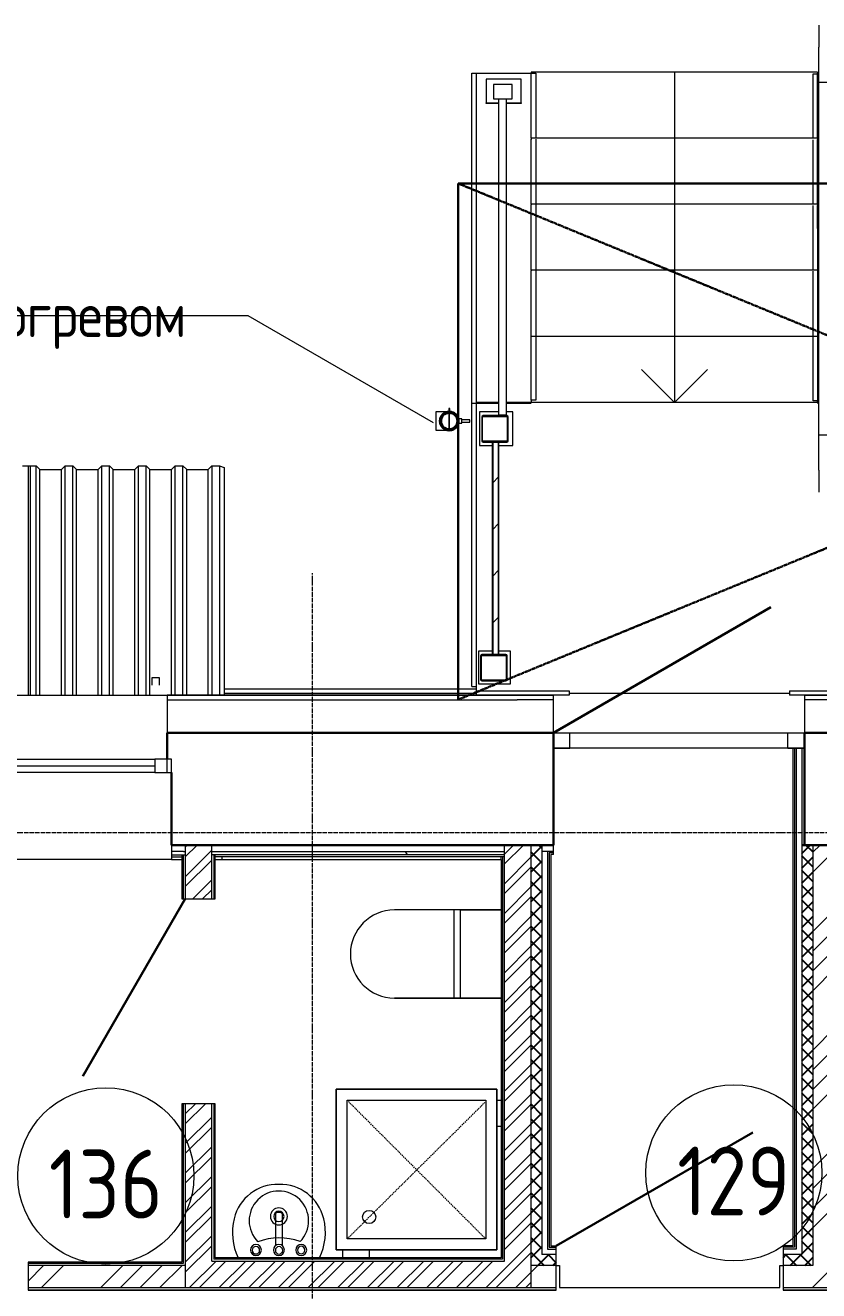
# Model space of a CAD drawing. Header units: millimetres. Extents: x -42533 to 645315, y 3457 to 82611.
# Drawn here: x 74294 to 77898, y 73440 to 79187 of the extents above; entities that cross this region are included whole.
import ezdxf

# ---------------------------------------------------------------- set-up
doc = ezdxf.new("R2010")
doc.units = ezdxf.units.MM
for name, pattern in [('ADSK_Линия сетки', [25, 20, -2.5, 0, -2.5]), ('ADSK_Штриховая_ш3 п1_5', [4.5, 3, -1.5]), ('HIDDEN', [9.525, 6.35, -3.175])]:
    doc.linetypes.add(name, pattern=pattern)
for name, color, linetype, lineweight in [('_ Окна', 7, 'Continuous', 9), ('Аннотация', 7, 'Continuous', 18), ('Двери', 7, 'Continuous', 9), ('Лестницы', 7, 'Continuous', 9), ('Обобщенные модели', 7, 'Continuous', 18), ('Ограждение', 7, 'Continuous', 9), ('Окна', 7, 'Continuous', 9), ('Оси', 253, 'Continuous', 9), ('Перекрытие', 7, 'Continuous', 18), ('Сантехника', 7, 'Continuous', 18), ('Стены внутренние', 7, 'Continuous', 18), ('Стены наружные', 7, 'Continuous', 18), ('Стены несущие', 7, 'Continuous', 30), ('Стены отделка', 7, 'Continuous', 30), ('Стены штриховка', 7, 'Continuous', 9), ('Стрелки вверх', 7, 'Continuous', 18), ('ШТРИХОВКА', 252, 'Continuous', 15)]:
    doc.layers.add(name, color=color, linetype=linetype, lineweight=lineweight)
doc.layers.add('Линии', color=7, linetype='Continuous', lineweight=9, true_color=0x00a600)
doc.layers.add('Тонкая', color=7, linetype='Continuous')
doc.styles.add('GOST Common', font='GOST_Common.ttf', dxfattribs={"width": 0.9, "height": 350})
doc.styles.add('GOST Common_6', font='GOST_Common.ttf', dxfattribs={"width": 0.9, "height": 125})
pattern_1 = [(135, (-31496.663, 188.9), (-33.67596, -33.67596), []), (225, (-31496.663, 188.9), (33.67596, -33.67596), [])]
pattern_2 = [(0, (557.2, 188.9), (406.4, 101.6), [33.528, -271.272, 33.528, -271.272, -1625.6]), (0, (557.2, 188.9), (406.4, 101.6), [-609.6, 33.528, -576.072, 33.528, -271.272, -711.2]), (0, (557.2, 188.9), (406.4, 101.6), [-1524, 33.528, -169.672, 33.528, -474.472]), (120, (709.6, 239.7), (-291.18818, 301.15272), [33.528, -271.272, 33.528, -271.272, -1625.6]), (120, (709.6, 239.7), (-291.18818, 301.15272), [-609.6, 33.528, -576.072, 33.528, -271.272, -711.2]), (120, (709.6, 239.7), (-291.18818, 301.15272), [-1524, 33.528, -169.672, 33.528, -474.472]), (240, (760.4, 442.9), (-115.21182, -402.75272), [33.528, -271.272, 33.528, -271.272, -1625.6]), (240, (760.4, 442.9), (-115.21182, -402.75272), [-609.6, 33.528, -576.072, 33.528, -271.272, -711.2]), (240, (760.4, 442.9), (-115.21182, -402.75272), [-1524, 33.528, -169.672, 33.528, -474.472])]
pattern_3 = [(45, (557.2, 188.9), (-106.06602, 106.06602), [])]

# ---------------------------------------------------------------- blocks, each defined once
blk = doc.blocks.new('1 этаж')
at = {"layer": 'Ограждение'}
h = blk.add_hatch(dxfattribs=at)
h.set_pattern_fill('FP_23', color=8, style=0, pattern_type=2)
h.set_pattern_definition(pattern_3)
h.paths.add_polyline_path([(50251.512, 45007.707), (50290.103, 45007.707), (50290.103, 45011.707), (50181.417, 45011.707), (50181.417, 45007.707), (50251.414, 45007.707)])
h.paths.add_polyline_path([(50175.76, 45013.364), (50179.76, 45013.364), (50179.76, 45122.05), (50175.76, 45122.05), (50175.76, 45062.154)])
h.paths.add_polyline_path([(50181.417, 45007.707), (50179.76, 45012.319), (50175.76, 45013.364), (50177.417, 45009.364), (50179.76, 45008.393)])
h.paths.add_polyline_path([(50295.76, 45013.364), (50295.76, 45122.05), (50291.76, 45122.05), (50291.76, 45013.364), (50293.81, 45013.364)])
h.paths.add_polyline_path([(50290.103, 45007.707), (50294.103, 45009.364), (50295.76, 45013.364), (50291.148, 45011.707)])
h.paths.add_polyline_path([(50181.417, 45127.707), (50181.417, 45123.707), (50290.103, 45123.707), (50290.103, 45127.707), (50254.064, 45127.707)])
h.paths.add_polyline_path([(50175.76, 45122.05), (50180.372, 45123.707), (50181.417, 45127.707), (50177.417, 45126.05)])
h.paths.add_polyline_path([(50295.76, 45122.05), (50293.81, 45126.171), (50290.103, 45127.707), (50291.76, 45123.095), (50294.103, 45122.483)])
h = blk.add_hatch(dxfattribs=at)
h.set_pattern_fill('FP_23', color=8, style=0, pattern_type=2)
h.set_pattern_definition(pattern_3)
h.paths.add_polyline_path([(50252.384, 44042.707), (50252.384, 45007.707), (50225.366, 45007.707), (50225.366, 44042.707)])
h = blk.add_hatch(dxfattribs=at)
h.set_pattern_fill('FP_23', color=8, style=0, pattern_type=2)
h.set_pattern_definition(pattern_3)
h.paths.add_polyline_path([(50290.76, 43928.364), (50290.76, 44037.05), (50286.76, 44037.05), (50286.76, 43928.364)])
h.paths.add_polyline_path([(50285.103, 43922.707), (50289.103, 43924.364), (50290.76, 43928.364), (50286.148, 43926.707)])
h.paths.add_polyline_path([(50285.103, 43922.707), (50285.103, 43926.707), (50176.417, 43926.707), (50176.417, 43922.707)])
h.paths.add_polyline_path([(50170.76, 43928.364), (50174.76, 43928.364), (50174.76, 44037.05), (50170.76, 44037.05), (50170.76, 43983.512)])
h.paths.add_polyline_path([(50176.417, 43922.707), (50174.76, 43927.319), (50170.76, 43928.364), (50172.417, 43924.364), (50174.76, 43923.393)])
h.paths.add_polyline_path([(50285.103, 44042.707), (50176.417, 44042.707), (50176.417, 44038.707), (50285.103, 44038.707)])
h.paths.add_polyline_path([(50290.76, 44037.05), (50289.103, 44041.05), (50285.103, 44042.707), (50286.76, 44038.095)])
h.paths.add_polyline_path([(50170.76, 44037.05), (50175.372, 44038.707), (50176.417, 44042.707), (50172.417, 44041.05)])
at = {"layer": 'Стены внутренние', "lineweight": 9}
h = blk.add_hatch(dxfattribs=at)
h.set_pattern_fill('FP_12', color=8, style=0, pattern_type=2)
h.set_pattern_definition(pattern_2)
h.paths.add_polyline_path([(48768.187, 43132.707), (48821.386, 43132.707), (48820.336, 43147.707), (48767.187, 43147.707), (48767.187, 43132.707)])
h.paths.add_polyline_path([(46579.055, 43132.707), (47277.187, 43132.707), (47277.187, 43147.707), (46579.055, 43147.707)])
h = blk.add_hatch(dxfattribs=at)
h.set_pattern_fill('FP_12', color=8, style=0, pattern_type=2)
h.set_pattern_definition(pattern_2)
h.paths.add_polyline_path([(50229.549, 43132.707), (50270.336, 43132.707), (50270.336, 43147.707), (48988.336, 43147.707), (48988.336, 43132.707), (50175.096, 43132.707)])
at = {"layer": 'Стены штриховка'}
h = blk.add_hatch(dxfattribs=at)
h.set_pattern_fill('ANSI34', color=8, scale=20)
h.set_pattern_definition([(45, (-31496.66, 188.9), (-269.4077, 269.4077), []), (45, (-31406.86, 188.9), (-269.4077, 269.4077), []), (45, (-31317.06, 188.9), (-269.4077, 269.4077), []), (45, (-31227.26, 188.9), (-269.4077, 269.4077), [])])
h.paths.add_polyline_path([(50514.336, 41167.707), (50514.336, 41267.707), (50399.336, 41267.707), (50399.336, 41167.707)])
h.paths.add_polyline_path([(46579.055, 41267.707), (46579.055, 41167.707), (47185.157, 41167.707), (47185.157, 41267.707)])
h.paths.add_polyline_path([(48829.336, 41167.707), (48829.336, 41267.707), (48115.157, 41267.707), (48115.157, 41167.707)])
h.paths.add_polyline_path([(51855.157, 41167.707), (51855.157, 41267.707), (51779.336, 41267.707), (51779.336, 43177.707), (51679.336, 43177.707), (51679.336, 41267.707), (51544.336, 41267.707), (51544.336, 41167.707)])
h = blk.add_hatch(dxfattribs=at)
h.set_pattern_fill('ANSI32', color=8, scale=10)
h.set_pattern_definition([(45, (-31496.66, 188.9), (-67.35192, 67.35192), []), (45, (-31451.76, 188.9), (-67.35192, 67.35192), [])])
h.paths.add_polyline_path([(48949.336, 42002.707), (48829.336, 42002.707), (48829.336, 41167.707), (50399.336, 41167.707), (50399.336, 43177.707), (50279.336, 43177.707), (50279.336, 41287.707), (48949.336, 41287.707)])
h.paths.add_polyline_path([(48949.336, 43177.707), (48829.336, 43177.707), (48829.336, 42932.707), (48949.336, 42932.707)], flags=17)
at = {"layer": 'Тонкая', "transparency": 33554687}
h = blk.add_hatch(dxfattribs=at)
h.set_pattern_fill('ANSI37', color=8, scale=15, angle=90)
h.set_pattern_definition(pattern_1)
h.paths.add_polyline_path([(50399.336, 43177.707), (50449.336, 43177.707), (50449.336, 41317.707), (50514.336, 41317.707), (50514.336, 41267.707), (50399.336, 41267.707)])
h = blk.add_hatch(dxfattribs=at)
h.set_pattern_fill('ANSI37', color=8, scale=15, angle=90)
h.set_pattern_definition(pattern_1)
h.paths.add_polyline_path([(51679.336, 43177.707), (51629.336, 43177.707), (51629.336, 41317.707), (51544.336, 41317.707), (51544.336, 41267.707), (51679.336, 41267.707)])
at = {"layer": '_ Окна', "color": 8, "lineweight": 18}
for p, q in [((48691.187, 43567.707), (48691.187, 43507.707)), ((48767.187, 43567.707), (48691.187, 43567.707)), ((48767.187, 43507.707), (48767.187, 43567.707)), ((48691.187, 43507.707), (48767.187, 43507.707))]:
    blk.add_line(p, q, dxfattribs=at)
at = {"layer": '_ Окна', "color": 8}
for p, q in [((48747.187, 43507.707), (48747.187, 43567.707)), ((48060.187, 43537.707), (48691.187, 43537.707))]:
    blk.add_line(p, q, dxfattribs=at)
at = {"layer": 'Аннотация', "color": 8, "lineweight": 9}
for p, q in [((49115.404, 45580.96), (47992.521, 45580.96)), ((49956.237, 45094.726), (49115.404, 45580.96))]:
    blk.add_line(p, q, dxfattribs=at)
at = {"layer": 'Двери', "color": 8, "lineweight": 30}
for p, q in [((50501.187, 43687.707), (51488.456, 44257.707)), ((48829.336, 42932.707), (48364.336, 42127.303)), ((50514.336, 41357.707), (51406.342, 41872.707))]:
    blk.add_line(p, q, dxfattribs=at)
at = {"layer": 'Двери', "color": 8}
for p, q in [((50576.187, 43617.707), (50576.187, 43687.707)), ((51566.187, 43617.707), (51566.187, 43687.707)), ((50501.187, 43617.707), (50576.187, 43617.707)), ((51566.187, 43617.707), (51641.187, 43617.707))]:
    blk.add_line(p, q, dxfattribs=at)
at = {"layer": 'Лестницы', "color": 8}
for p, q in [((51700.76, 46687.707), (50400.76, 46687.707)), ((50400.76, 46687.707), (50400.76, 46682.425)), ((51700.76, 46687.707), (50400.76, 46687.707)), ((51700.76, 46687.707), (51700.76, 46682.425)), ((50400.76, 46387.707), (50400.76, 46382.425)), ((51700.76, 46387.707), (50400.76, 46387.707)), ((51700.76, 46387.707), (50400.76, 46387.707)), ((51700.76, 46387.707), (51700.76, 46382.425)), ((50400.76, 46087.707), (50400.76, 46084.552)), ((51700.76, 46087.707), (50400.76, 46087.707)), ((51700.76, 46087.707), (50400.76, 46087.707)), ((51700.76, 46087.707), (51700.76, 46082.425)), ((50400.76, 45787.707), (50400.76, 45785.616)), ((51700.76, 45787.707), (50400.76, 45787.707)), ((51700.76, 45787.707), (50400.76, 45787.707)), ((51700.76, 45787.707), (51700.76, 45782.425)), ((51700.76, 45487.707), (50400.76, 45487.707)), ((51700.76, 45487.707), (50400.76, 45487.707)), ((51700.76, 45487.707), (51700.76, 45484.179)), ((51700.76, 45187.707), (50400.76, 45187.707))]:
    blk.add_line(p, q, dxfattribs=at)
at = {"layer": 'Линии', "color": 8, "linetype": 'ADSK_Штриховая_ш3 п1_5', "lineweight": 30}
for p, q in [((50068.181, 46182.425), (50068.181, 43837.707)), ((55768.181, 46182.425), (50068.181, 46182.425)), ((55768.181, 46182.425), (50068.181, 43837.707)), ((50068.181, 46182.425), (55768.181, 43837.707))]:
    blk.add_line(p, q, dxfattribs=at)
at = {"layer": 'Линии', "color": 8}
for centre in [(48468.416, 41674.898), (51320.533, 41688.677)]:
    blk.add_circle(centre, 400, dxfattribs=at)
at = {"layer": 'Обобщенные модели', "color": 8}
for p, q in [((50014.447, 45144.307), (49967.181, 45144.307)), ((50030.68, 45160.067), (50026.063, 45160.067)), ((50026.063, 45160.067), (50026.063, 45146.455)), ((50028.181, 45064.407), (50028.181, 45142.007)), ((50028.181, 45142.007), (50028.181, 45064.407)), ((50030.68, 45146.433), (50030.68, 45160.067)), ((50084.981, 45113.201), (50070.311, 45113.201)), ((50084.981, 45093.213), (50084.981, 45113.201)), ((49967.181, 45062.107), (50014.447, 45062.107)), ((50070.406, 45093.213), (50084.981, 45093.213)), ((50121.481, 45108.207), (50084.981, 45108.207)), ((50084.981, 45098.207), (50121.481, 45098.207)), ((50121.481, 45098.207), (50121.481, 45108.207)), ((48090.3, 44899.045), (48125.3, 44899.045)), ((48116.8, 44899.045), (48151.8, 44899.045)), ((48116.8, 43857.707), (48116.8, 44899.045)), ((48125.3, 44899.045), (48125.3, 43857.707)), ((48151.8, 44899.045), (48168.8, 44882.457)), ((48151.8, 43857.707), (48151.8, 44899.045)), ((48168.8, 44882.457), (48266.5, 44882.457)), ((48168.8, 43857.707), (48168.8, 44882.457)), ((48266.5, 44882.457), (48283.5, 44899.045)), ((48266.5, 43857.707), (48266.5, 44882.457)), ((48283.5, 44899.045), (48318.5, 44899.045)), ((48283.5, 43857.707), (48283.5, 44899.045)), ((48318.5, 44899.045), (48335.5, 44882.457)), ((48318.5, 43857.707), (48318.5, 44899.045)), ((48335.5, 44882.457), (48433.2, 44882.457)), ((48335.5, 43857.707), (48335.5, 44882.457)), ((48433.2, 44882.457), (48450.2, 44899.045)), ((48433.2, 43857.707), (48433.2, 44882.457)), ((48450.2, 44899.045), (48485.2, 44899.045)), ((48450.2, 43857.707), (48450.2, 44899.045)), ((48485.2, 44899.045), (48502.2, 44882.457)), ((48485.2, 43857.707), (48485.2, 44899.045)), ((48502.2, 44882.457), (48599.9, 44882.457)), ((48502.2, 43857.707), (48502.2, 44882.457)), ((48599.9, 44882.457), (48616.9, 44899.045)), ((48599.9, 43857.707), (48599.9, 44882.457)), ((48616.9, 44899.045), (48651.9, 44899.045)), ((48616.9, 43857.707), (48616.9, 44899.045)), ((48651.9, 44899.045), (48668.9, 44882.457)), ((48651.9, 43857.707), (48651.9, 44899.045)), ((48668.9, 44882.457), (48766.6, 44882.457)), ((48668.9, 43857.707), (48668.9, 44882.457)), ((48766.6, 44882.457), (48783.6, 44899.045)), ((48766.6, 43857.707), (48766.6, 44882.457)), ((48783.6, 44899.045), (48818.6, 44899.045)), ((48783.6, 43857.707), (48783.6, 44899.045)), ((48818.6, 44899.045), (48835.6, 44882.457)), ((48818.6, 43857.707), (48818.6, 44899.045)), ((48835.6, 44882.457), (48933.3, 44882.457)), ((48835.6, 43857.707), (48835.6, 44882.457)), ((48933.3, 44882.457), (48950.3, 44899.045)), ((48933.3, 43857.707), (48933.3, 44882.457)), ((48950.3, 44899.045), (48985.3, 44899.045)), ((48950.3, 44899.045), (48950.3, 43857.707)), ((48985.3, 44899.045), (49005.3, 44892.205)), ((48985.3, 44899.045), (48985.3, 43857.707)), ((49005.3, 44892.205), (49005.3, 43857.707))]:
    blk.add_line(p, q, dxfattribs=at)
at = {"layer": 'Обобщенные модели', "color": 8, "flags": 128}
blk.add_lwpolyline([(49967.181, 45144.307), (49967.181, 45143.113), (49967.181, 45139.599), (49967.181, 45133.971), (49967.181, 45126.554), (49967.181, 45117.781), (49967.181, 45108.161), (49967.181, 45098.253), (49967.181, 45088.633), (49967.181, 45079.86), (49967.181, 45072.443), (49967.181, 45066.815), (49967.181, 45063.301), (49967.181, 45062.107)], dxfattribs=at)
at = {"layer": 'Обобщенные модели', "color": 8}
for centre, radius, start, end in [((50028.181, 45103.207), 43.6, 92.7801063, 180), ((50028.321, 45103.249), 43.265, 92.991978, 346.5870624), ((50028.181, 45103.207), 41, 151.0371124, 178.9628876), ((50028.181, 45103.207), 41, 121.0371124, 148.9628876), ((50028.181, 45103.207), 41, 91.0371124, 118.9628876), ((50028.181, 45103.207), 41, 61.0371124, 87.5498908), ((50028.18, 45103.205), 43.3, 13.3472318, 86.6898566), ((50028.181, 45103.207), 43.6, 13.2839733, 86.6772569), ((50028.181, 45103.207), 41, 31.0371124, 58.9628876), ((50028.181, 45103.207), 41, 1.0371124, 28.9628876), ((50028.181, 45103.207), 43.6, 180, 346.7160267), ((50028.181, 45103.207), 41, 181.0371124, 208.9628876), ((50028.181, 45103.207), 41, 211.0371124, 238.9628876), ((50028.181, 45103.207), 41, 241.0371124, 268.9628876), ((50028.181, 45103.207), 41, 272.4501092, 298.9628876), ((50028.181, 45103.207), 41, 301.0371124, 328.9628876), ((50028.181, 45103.207), 41, 331.0371124, 358.9628876)]:
    blk.add_arc(centre, radius, start, end, dxfattribs=at)
at = {"layer": 'Обобщенные модели', "color": 8, "lineweight": 40}
for radius, start, end in [(41.1, 90, 270), (38.8, 90, 270), (41.1, 270, 90), (38.8, 270, 90)]:
    blk.add_arc((50028.181, 45103.207), radius, start, end, dxfattribs=at)
at = {"layer": 'Ограждение', "color": 8}
for p, q in [((51706.064, 46900.462), (51706.064, 46800.462)), ((51706.064, 46640.462), (51706.064, 46800.462)), ((50355.456, 46655.519), (50196.064, 46655.519)), ((50196.064, 46655.519), (50196.064, 46548.598)), ((50313.95, 46631.662), (50228.831, 46631.662)), ((50228.831, 46631.662), (50228.831, 46566.246)), ((50313.95, 46566.246), (50313.95, 46631.662)), ((50355.456, 46548.598), (50355.456, 46655.519)), ((51706.064, 45040.168), (51706.064, 46640.462)), ((51756.064, 46640.462), (51706.064, 46640.462)), ((50196.064, 46548.598), (50254.064, 46548.598)), ((50196.064, 46545.874), (50196.064, 46548.598)), ((50228.831, 46566.246), (50313.95, 46566.246)), ((50254.064, 45130.193), (50254.064, 46566.246)), ((50286.064, 46566.246), (50286.064, 45130.193)), ((50286.064, 46548.598), (50355.456, 46548.598)), ((50355.456, 46548.598), (50355.456, 46545.874)), ((50254.064, 46545.874), (50196.064, 46545.874)), ((50355.456, 46545.874), (50286.064, 46545.874)), ((50254.064, 45145.546), (50165.76, 45145.546)), ((50165.76, 45145.546), (50165.76, 44992.083)), ((50316.463, 45145.546), (50286.064, 45145.546)), ((50316.463, 44992.083), (50316.463, 45145.546)), ((50223.914, 44042.707), (50223.914, 45007.707)), ((50253.914, 44042.707), (50253.914, 45007.707)), ((51706.064, 44880.168), (51706.064, 45040.168)), ((51706.064, 45040.168), (51756.064, 45040.168)), ((50165.76, 44992.083), (50224.027, 44992.083)), ((50253.813, 44992.083), (50316.463, 44992.083)), ((51706.064, 44880.168), (51706.064, 44780.168)), ((50224.023, 44057.707), (50160.76, 44057.707)), ((50160.76, 44057.707), (50160.76, 43909.794)), ((50306.352, 44057.707), (50253.809, 44057.707)), ((50306.352, 43909.794), (50306.352, 44057.707)), ((48712.008, 43937.707), (48677.598, 43937.707)), ((48677.598, 43937.707), (48677.598, 43904.333)), ((48712.008, 43904.333), (48712.008, 43937.707)), ((50160.76, 43909.794), (50306.352, 43909.794))]:
    blk.add_line(p, q, dxfattribs=at)
at = {"layer": 'Ограждение', "color": 8, "lineweight": 18}
for p, q in [((50175.76, 45122.05), (50175.76, 45013.364)), ((50179.76, 45013.364), (50179.76, 45122.05)), ((50290.103, 45127.707), (50181.417, 45127.707)), ((50181.417, 45123.707), (50290.103, 45123.707)), ((50254.064, 45130.193), (50254.064, 45127.707)), ((50286.064, 45130.193), (50254.064, 45130.193)), ((50254.064, 45127.707), (50286.064, 45127.707)), ((50286.064, 45127.707), (50286.064, 45130.193)), ((50291.76, 45122.05), (50291.76, 45013.364)), ((50295.76, 45013.364), (50295.76, 45122.05)), ((50290.103, 45011.707), (50181.417, 45011.707)), ((50181.417, 45007.707), (50290.103, 45007.707)), ((50252.384, 45007.707), (50225.366, 45007.707)), ((50225.366, 45007.707), (50225.366, 44042.707)), ((50252.384, 44042.707), (50252.384, 45007.707)), ((50170.76, 44037.05), (50170.76, 43928.364)), ((50174.76, 43928.364), (50174.76, 44037.05)), ((50285.103, 44042.707), (50176.417, 44042.707)), ((50176.417, 44038.707), (50285.103, 44038.707)), ((50225.366, 44042.707), (50252.384, 44042.707)), ((50286.76, 44037.05), (50286.76, 43928.364)), ((50290.76, 43928.364), (50290.76, 44037.05)), ((50285.103, 43926.707), (50176.417, 43926.707)), ((50176.417, 43922.707), (50285.103, 43922.707))]:
    blk.add_line(p, q, dxfattribs=at)
for centre, radius, start, end in [((50181.417, 45122.05), 5.657, 90, 180), ((50181.417, 45122.05), 1.657, 90, 180), ((50290.103, 45122.05), 5.657, 0, 90), ((50290.103, 45122.05), 1.657, 0, 90), ((50181.417, 45013.364), 5.657, 180, 270), ((50181.417, 45013.364), 1.657, 180, 270), ((50290.103, 45013.364), 5.657, 270, 0), ((50290.103, 45013.364), 1.657, 270, 0), ((50176.417, 44037.05), 5.657, 90, 180), ((50176.417, 44037.05), 1.657, 90, 180), ((50285.103, 44037.05), 5.657, 0, 90), ((50285.103, 44037.05), 1.657, 0, 90), ((50176.417, 43928.364), 5.657, 180, 270), ((50176.417, 43928.364), 1.657, 180, 270), ((50285.103, 43928.364), 5.657, 270, 0), ((50285.103, 43928.364), 1.657, 270, 0)]:
    blk.add_arc(centre, radius, start, end, dxfattribs=at)
at = {"layer": 'Окна', "color": 8}
for p, q in [((48060.187, 43567.707), (48691.187, 43567.707)), ((48767.187, 43567.707), (48691.187, 43567.707)), ((48767.187, 43507.707), (48767.187, 43567.707)), ((48691.187, 43507.707), (48060.187, 43507.707)), ((48691.187, 43507.707), (48767.187, 43507.707))]:
    blk.add_line(p, q, dxfattribs=at)
at = {"layer": 'Оси', "color": 8, "linetype": 'ADSK_Линия сетки'}
for p, q in [((49406.766, -4162.595), (49406.766, 44411.9)), ((-9557.528, 43233.902), (56672.201, 43233.902))]:
    blk.add_line(p, q, dxfattribs=at)
at = {"layer": 'Перекрытие', "color": 8}
for p, q in [((50254.064, 45187.707), (50150.76, 45187.707)), ((50150.76, 45187.707), (50150.76, 43887.707)), ((51706.064, 45187.707), (50286.064, 45187.707)), ((50501.187, 43687.707), (51641.187, 43687.707)), ((51641.187, 43617.707), (50501.187, 43617.707)), ((50514.336, 41267.707), (50529.336, 41267.707)), ((50529.336, 41267.707), (50529.336, 41167.707)), ((51529.336, 41167.707), (51529.336, 41267.707)), ((51529.336, 41267.707), (51544.336, 41267.707)), ((50529.336, 41167.707), (51529.336, 41167.707))]:
    blk.add_line(p, q, dxfattribs=at)
at = {"layer": 'Сантехника', "color": 8}
for p, q in [((50263.436, 42882.707), (49779.336, 42882.707)), ((50079.336, 42882.707), (49779.336, 42882.707)), ((50049.336, 42882.707), (50049.336, 42482.707)), ((50079.336, 42482.707), (50079.336, 42882.707)), ((50079.336, 42882.707), (50263.436, 42882.707)), ((49779.336, 42482.707), (50263.436, 42482.707)), ((50079.336, 42482.707), (49779.336, 42482.707)), ((50263.436, 42482.707), (50079.336, 42482.707)), ((50244.336, 42068.607), (49514.336, 42068.607)), ((49514.336, 42068.607), (49514.336, 41338.607)), ((49514.336, 42068.607), (50244.336, 42068.607)), ((49514.336, 41338.607), (49514.336, 42068.607)), ((50244.336, 41338.607), (50244.336, 42068.607)), ((50244.336, 42068.607), (50244.336, 41338.607)), ((49564.336, 42018.607), (50194.336, 42018.607)), ((49564.336, 41388.607), (49564.336, 42018.607)), ((50194.336, 42018.607), (50194.336, 41388.607)), ((49239.336, 41502.598), (49239.336, 41358.395)), ((49269.336, 41502.598), (49269.336, 41358.395)), ((50194.336, 41388.607), (49564.336, 41388.607)), ((49514.336, 41338.607), (50244.336, 41338.607)), ((50244.336, 41338.607), (49514.336, 41338.607))]:
    blk.add_line(p, q, dxfattribs=at)
at = {"layer": 'Сантехника', "color": 8, "linetype": 'HIDDEN', "lineweight": 9}
for p, q in [((50194.336, 41388.607), (49564.336, 42018.607)), ((49564.336, 41388.607), (50188.991, 42007.862))]:
    blk.add_line(p, q, dxfattribs=at)
at = {"layer": 'Сантехника', "color": 8}
blk.add_circle((49664.336, 41488.607), 30, dxfattribs=at)
for centre, radius, start, end in [((49779.336, 42682.707), 200, 90, 270), ((49779.336, 42682.707), 200, 90, 270), ((49248.455, 41432.831), 203.526, 88.3442198, 166.3649452), ((49248.455, 41432.831), 203.526, 88.3442198, 166.3649452), ((49254.336, 41471.275), 135, 315.4629123, 225.0556058), ((49260.217, 41432.831), 203.526, 13.6350548, 91.6557802), ((49260.217, 41432.831), 203.526, 13.6350548, 91.6557802), ((49254.336, 41491.275), 38.576, 0, 180), ((49254.336, 41491.275), 38.576, 180, 0), ((49254.336, 41491.275), 23.492, 0, 180), ((49254.336, 41491.275), 23.492, 180, 0), ((49307.66, 41418.469), 264.447, 166.3649452, 205.8518204), ((49307.66, 41418.469), 264.447, 166.3649452, 205.898492), ((49201.012, 41418.469), 264.447, 334.101508, 13.6350548), ((49201.012, 41418.469), 264.447, 334.1481796, 13.6350548), ((49255.892, 41127.384), 266.583, 69.1986398, 111.3198783), ((49150.021, 41338.395), 25, 0, 180), ((49150.021, 41338.395), 25, 180, 0), ((49150.021, 41337.378), 17.002, 0, 180), ((49150.021, 41337.378), 17.002, 180, 0), ((49254.336, 41338.395), 25, 0, 180), ((49254.336, 41338.395), 25, 180, 0), ((49255.1, 41336.951), 16.806, 90, 270), ((49255.1, 41336.951), 16.806, 270, 90), ((49355.601, 41338.395), 25, 0, 180), ((49355.601, 41338.395), 25, 180, 0), ((49355.601, 41338.395), 17.003, 0, 180), ((49355.601, 41338.395), 17.003, 180, 0)]:
    blk.add_arc(centre, radius, start, end, dxfattribs=at)
blk.add_ellipse((49254.336, 41502.598), major_axis=(15, 0), ratio=0.42852507, start_param=0, end_param=3.14159265, dxfattribs=at)
at = {"layer": 'Стены внутренние', "color": 8}
for p, q in [((50150.76, 46682.425), (50400.76, 46682.425)), ((51700.76, 46387.707), (51700.76, 46682.425)), ((51700.76, 46682.425), (51706.064, 46682.425)), ((51700.76, 46087.707), (51700.76, 46382.425)), ((51700.76, 45977.198), (51700.76, 46082.425)), ((50254.064, 45182.425), (50150.76, 45182.425)), ((50400.76, 45182.425), (50286.064, 45182.425)), ((50400.76, 45197.707), (50400.76, 45187.707)), ((51700.76, 45187.707), (51700.76, 45195.207)), ((51706.064, 45182.425), (51700.76, 45182.425)), ((48767.187, 43112.707), (47277.187, 43112.707)), ((50244.336, 42019.507), (50263.436, 42019.507)), ((50263.436, 41899.507), (50244.336, 41899.507)), ((49544.336, 41303.607), (49544.336, 41338.607)), ((49664.336, 41338.607), (49664.336, 41303.607))]:
    blk.add_line(p, q, dxfattribs=at)
at = {"layer": 'Стены наружные', "color": 8}
for p, q in [((50130.76, 43897.707), (50130.76, 46682.425)), ((50130.76, 46682.425), (50150.76, 46682.425)), ((50150.76, 46682.425), (50150.76, 45187.707)), ((50400.76, 46387.707), (50400.76, 46682.425)), ((50400.76, 46682.425), (50420.76, 46682.425)), ((50420.76, 46682.425), (50420.76, 46387.707)), ((51680.76, 46387.707), (51680.76, 46679.925)), ((51680.76, 46679.925), (51700.76, 46679.925)), ((50400.76, 46087.707), (50400.76, 46383.489)), ((50420.76, 46383.489), (50420.76, 46087.707)), ((51680.76, 46087.707), (51680.76, 46380.989)), ((50400.76, 45787.707), (50400.76, 46084.552)), ((50420.76, 46084.552), (50420.76, 45787.707)), ((51680.76, 45787.707), (51680.76, 46082.052)), ((51700.76, 45977.198), (51700.76, 45787.707)), ((50400.76, 45487.707), (50400.76, 45785.616)), ((50420.76, 45785.616), (50420.76, 45487.707)), ((51680.76, 45487.707), (51680.76, 45783.116)), ((51700.76, 45783.116), (51700.76, 45487.707)), ((50400.76, 45197.707), (50400.76, 45486.679)), ((50420.76, 45486.679), (50420.76, 45197.707)), ((51680.76, 45195.207), (51680.76, 45484.179)), ((51700.76, 45484.179), (51700.76, 45195.207)), ((50150.76, 45182.425), (50130.76, 45182.425)), ((50420.76, 45197.707), (50400.76, 45197.707)), ((51700.76, 45195.207), (51680.76, 45195.207)), ((47297.187, 43858.707), (48747.187, 43858.707)), ((47297.187, 43857.707), (48747.187, 43857.707)), ((48747.187, 43857.707), (48747.187, 43858.707)), ((49005.3, 43887.707), (50150.76, 43887.707)), ((49005.3, 43867.707), (50150.76, 43867.707)), ((50130.76, 43897.707), (50150.76, 43897.707)), ((50150.76, 43887.707), (50150.76, 43858.707)), ((50150.76, 43877.707), (50573.187, 43877.707)), ((50573.187, 43857.707), (50501.187, 43857.707)), ((50573.187, 43877.707), (50573.187, 43857.707)), ((50573.187, 43867.707), (51573.187, 43867.707)), ((51573.187, 43877.707), (53392.201, 43877.707)), ((51573.187, 43877.707), (51573.187, 43857.707)), ((51641.187, 43857.707), (51573.187, 43857.707))]:
    blk.add_line(p, q, dxfattribs=at)
at = {"layer": 'Стены несущие', "color": 8}
for p, q in [((48747.187, 43687.707), (48747.187, 43567.707)), ((48747.187, 43687.707), (50501.187, 43687.707)), ((50501.187, 43177.707), (50501.187, 43687.707)), ((51641.187, 43687.707), (53369.201, 43687.707)), ((51641.187, 43687.707), (51641.187, 43177.707)), ((48767.187, 43507.707), (48767.187, 43177.707)), ((48767.187, 43177.707), (50501.187, 43177.707)), ((53369.201, 43177.707), (51629.336, 43177.707))]:
    blk.add_line(p, q, dxfattribs=at)
at = {"layer": 'Стены отделка', "color": 8, "lineweight": 9}
for p, q in [((50573.187, 43858.707), (48747.187, 43858.707)), ((48747.187, 43857.707), (48747.187, 43687.707)), ((48747.187, 43857.707), (50501.187, 43857.707)), ((50501.187, 43687.707), (50501.187, 43857.707)), ((53392.201, 43858.707), (51573.187, 43858.707)), ((51641.187, 43857.707), (51641.187, 43687.707)), ((51641.187, 43857.707), (53369.201, 43857.707)), ((50501.187, 43837.707), (50336.971, 43837.707)), ((51756.971, 43837.707), (51641.187, 43837.707)), ((51641.187, 43687.707), (51641.187, 43687.707)), ((48767.187, 43177.707), (48767.187, 43112.707)), ((50279.336, 41287.707), (50279.336, 43177.707)), ((50399.336, 43177.707), (50399.336, 41167.707)), ((50449.336, 43177.707), (50449.336, 41317.707)), ((50501.187, 43134.707), (50501.187, 43177.707)), ((48768.187, 43147.707), (48767.187, 43147.707)), ((48767.187, 43112.707), (48813.436, 43112.707)), ((48813.436, 43132.707), (48813.436, 42932.707)), ((48821.386, 43147.707), (48829.336, 43147.707)), ((48949.336, 43147.707), (50279.336, 43147.707)), ((48965.236, 42932.707), (48965.236, 43132.707)), ((48965.236, 43112.707), (50263.436, 43112.707)), ((50263.436, 43112.707), (50263.436, 41303.607)), ((48813.436, 42932.707), (48965.236, 42932.707)), ((48965.236, 42002.707), (48813.436, 42002.707)), ((48813.436, 42002.707), (48813.436, 41283.607)), ((48965.236, 41303.607), (48965.236, 42002.707)), ((50514.336, 41155.707), (50514.336, 41357.707)), ((51544.336, 41357.707), (51544.336, 41155.707)), ((48115.157, 41283.607), (48115.157, 41155.707)), ((48813.436, 41283.607), (48115.157, 41283.607)), ((48949.336, 41287.707), (50279.336, 41287.707)), ((50263.436, 41303.607), (48965.236, 41303.607)), ((48115.157, 41155.707), (50514.336, 41155.707)), ((51544.336, 41155.707), (51855.157, 41155.707))]:
    blk.add_line(p, q, dxfattribs=at)
for points in [[(50474.336, 43147.707), (50474.336, 41342.707), (50514.336, 41342.707)], [(50482.336, 43141.707), (50482.336, 41350.707), (50514.336, 41350.707)], [(50489.336, 43134.707), (50489.336, 41357.707), (50514.336, 41357.707)]]:
    blk.add_lwpolyline(points, dxfattribs=at)
at = {"layer": 'Стены штриховка', "color": 8}
for p, q in [((48747.187, 43837.707), (50336.971, 43837.707)), ((48829.336, 43177.707), (48829.336, 42932.707)), ((48949.336, 42932.707), (48949.336, 43177.707)), ((51679.336, 43177.707), (51679.336, 41267.707)), ((48767.187, 43132.707), (48829.336, 43132.707)), ((48767.187, 43123.707), (48813.436, 43123.707)), ((48821.386, 43147.707), (48768.187, 43147.707)), ((48820.336, 43132.707), (48820.336, 42932.707)), ((50279.336, 43132.707), (48949.336, 43132.707)), ((48958.336, 43132.707), (48958.336, 42932.707)), ((50279.336, 43123.707), (48965.236, 43123.707)), ((48995.236, 43123.707), (48995.236, 43112.707)), ((50263.436, 43112.707), (50263.436, 43123.707)), ((50270.336, 43123.707), (50270.336, 41296.707)), ((50501.187, 43147.707), (50449.336, 43147.707)), ((50501.187, 43141.707), (50482.336, 43141.707)), ((50501.187, 43134.707), (50489.336, 43134.707)), ((48820.336, 42002.707), (48820.336, 41276.707)), ((48829.336, 42002.707), (48829.336, 41167.707)), ((48949.336, 41287.707), (48949.336, 42002.707)), ((48958.336, 42002.707), (48958.336, 41296.707)), ((48820.336, 41276.707), (48115.157, 41276.707)), ((48829.336, 41267.707), (48115.157, 41267.707)), ((50270.336, 41296.707), (48958.336, 41296.707)), ((50514.336, 41267.707), (50399.336, 41267.707)), ((50514.336, 41317.707), (50449.336, 41317.707)), ((51679.336, 41267.707), (51544.336, 41267.707)), ((48115.157, 41167.707), (50514.336, 41167.707)), ((48115.157, 41157.707), (50514.336, 41157.707)), ((51544.336, 41167.707), (51855.157, 41167.707)), ((51544.336, 41157.707), (51855.157, 41157.707))]:
    blk.add_line(p, q, dxfattribs=at)
for points in [[(51589.336, 43617.707), (51589.336, 41357.707)], [(51596.336, 43617.707), (51596.336, 41350.707)], [(51604.336, 43617.707), (51604.336, 41342.707)], [(51629.336, 43617.707), (51629.336, 41317.707)], [(51589.336, 41357.707), (51544.336, 41357.707)], [(51596.336, 41350.707), (51544.336, 41350.707)], [(51604.336, 41342.707), (51544.336, 41342.707)], [(51629.336, 41317.707), (51544.336, 41317.707)]]:
    blk.add_lwpolyline(points, dxfattribs=at)
at = {"layer": 'Стрелки вверх', "color": 8}
for p, q in [((51050.76, 46687.707), (51050.76, 46387.707)), ((51050.76, 46387.707), (51050.76, 46087.707)), ((51050.76, 46087.707), (51050.76, 45787.707)), ((51050.76, 45787.707), (51050.76, 45487.707)), ((51050.76, 45487.707), (51050.76, 45187.707)), ((51050.76, 45187.707), (50900.76, 45337.707)), ((51050.76, 45187.707), (51200.76, 45337.707))]:
    blk.add_line(p, q, dxfattribs=at)
at = {"layer": 'Аннотация', "color": 8, "style": 'GOST Common_6', "width": 0.9}
blk.add_text('Водосточная труба с обогревом', height=200, dxfattribs=at).set_placement((45492.067, 45485.083))
at = {"layer": 'Аннотация', "color": 8, "lineweight": 9, "char_height": 312.5, "width": 520.21112, "attachment_point": 5, "line_spacing_factor": 1.022766, "style": 'GOST Common'}
for s, insert in [('136', (48468.416, 41637.95)), ('129', (51320.533, 41651.729))]:
    blk.add_mtext(s, dxfattribs=dict(at, insert=insert))

msp = doc.modelspace()

# ---------------------------------------------------------------- block references
at = {"layer": 'ШТРИХОВКА'}
msp.add_blockref('1 этаж', (26191.6, 32286.7), dxfattribs=at)

doc.saveas('drawing.dxf')
